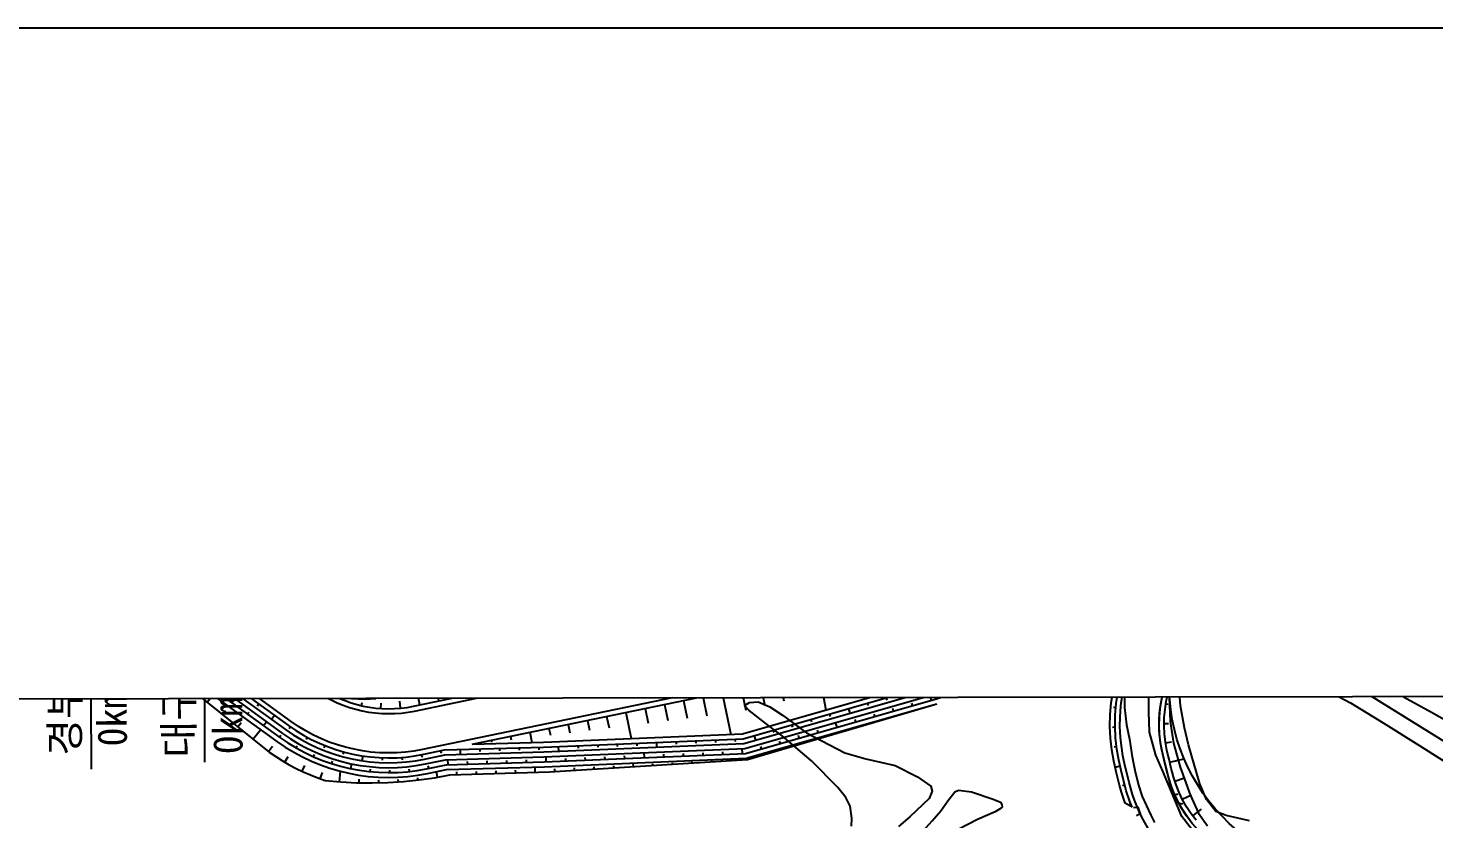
# Model space of a CAD drawing. Header units: millimetres. Extents: x 6886 to 7682, y 1103 to 1809.
# Drawn here: x 7040.1 to 7183.3, y 1538.5 to 1619.1 of the extents above; entities that cross this region are included whole.
import ezdxf
from ezdxf.xclip import XClip

# ---------------------------------------------------------------- set-up
doc = ezdxf.new("R2010")
doc.units = ezdxf.units.MM
doc.header["$LTSCALE"] = 10
doc.header["$MEASUREMENT"] = 0
doc.header["$XCLIPFRAME"] = 2
doc.layers.add('TX-PAPR', color=2, linetype='Continuous', plot=False)
doc.layers.add('TZ-BASE', color=253, linetype='Continuous')
doc.styles.get("Standard").update_dxf_attribs({"font": 'GulimChe.ttf'})

# ---------------------------------------------------------------- blocks, each defined once
blk = doc.blocks.new('JD-FGHFFHHF5RSFGS')
at = {"layer": 'TZ-BASE'}
for p, q in [((71.3, 67.97), (71.14, 119.98)), ((82.84, 68.67), (82.72, 106.87)), ((145.3, 77.78), (146.08, 73.99)), ((106.68, 74.9), (106.23, 77.1)), ((137.46, 76.16), (137.92, 73.97)), ((139.42, 76.57), (139.86, 74.45)), ((141.38, 76.97), (141.8, 74.93)), ((83.07, 74.79), (83.36, 75.14)), ((85.56, 74.72), (85.71, 74.93)), ((88.31, 74.6), (88.16, 74.39)), ((96.87, 75.03), (97.07, 75.51)), ((98.78, 74.43), (98.85, 74.76)), ((100.75, 74.14), (100.79, 74.68)), ((102.75, 74.16), (102.68, 74.88)), ((104.72, 74.5), (104.55, 75.34)), ((129.63, 74.54), (129.97, 72.9)), ((131.59, 74.95), (131.96, 73.14)), ((133.55, 75.35), (133.95, 73.39)), ((135.51, 75.76), (136.39, 71.5)), ((150.31, 74.67), (150.38, 74.43)), ((152.23, 75.22), (152.3, 74.98)), ((154.9, 74.43), (154.83, 74.67)), ((156.82, 74.98), (156.68, 75.46)), ((180.7, 74.61), (180.92, 74.58)), ((84.63, 73.53), (84.95, 73.93)), ((87.19, 73.55), (87.33, 73.76)), ((89.93, 73.43), (89.64, 73.02)), ((123.75, 73.33), (124, 72.16)), ((125.71, 73.73), (126.26, 71.08)), ((127.67, 74.14), (127.98, 72.65)), ((144.54, 73.03), (144.61, 72.78)), ((146.46, 73.57), (146.53, 73.33)), ((148.38, 74.12), (148.52, 73.64)), ((149.13, 72.78), (149.06, 73.02)), ((151.05, 73.33), (150.98, 73.57)), ((151.87, 72.99), (151.86, 73.01)), ((152.97, 73.88), (152.91, 74.12)), ((153.79, 73.56), (153.78, 73.57)), ((155.71, 74.12), (155.7, 74.14)), ((175.61, 74.22), (175.35, 74.24)), ((86.19, 72.28), (86.54, 72.72)), ((87.75, 71.03), (88.51, 71.98)), ((88.81, 72.39), (89.1, 72.79)), ((91.55, 72.26), (91.41, 72.05)), ((115.92, 71.71), (116.14, 70.67)), ((117.88, 72.11), (118.02, 71.43)), ((119.84, 72.52), (120.01, 71.67)), ((121.8, 72.92), (122, 71.92)), ((140.69, 71.93), (140.76, 71.69)), ((142.62, 72.48), (142.68, 72.23)), ((145.28, 71.68), (145.21, 71.92)), ((147.21, 72.23), (147.07, 72.71)), ((148.03, 71.86), (148.02, 71.9)), ((149.95, 72.43), (149.94, 72.46)), ((175.52, 72.22), (175.26, 72.21)), ((180.53, 72.62), (180.98, 72.61)), ((89.31, 69.77), (89.72, 70.29)), ((90.43, 71.22), (90.58, 71.42)), ((92.11, 70.13), (92.24, 70.35)), ((93.26, 71.21), (93.14, 70.99)), ((95.07, 70.36), (94.97, 70.13)), ((112, 70.9), (112.04, 70.72)), ((113.96, 71.3), (114.03, 70.96)), ((116.83, 70.19), (116.84, 69.94)), ((118.83, 70.27), (118.85, 69.77)), ((120.83, 70.35), (120.84, 70.1)), ((122.83, 70.44), (122.84, 70.19)), ((124.83, 70.52), (124.84, 70.27)), ((126.82, 70.6), (126.84, 70.35)), ((128.82, 70.69), (128.84, 70.19)), ((130.82, 70.77), (130.83, 70.52)), ((132.82, 70.85), (132.83, 70.6)), ((134.82, 70.94), (134.83, 70.69)), ((136.82, 71.02), (136.83, 70.77)), ((138.77, 71.38), (138.91, 70.89)), ((139.51, 70.03), (139.44, 70.27)), ((141.44, 70.58), (141.37, 70.82)), ((142.28, 70.17), (142.26, 70.23)), ((143.36, 71.13), (143.29, 71.37)), ((144.19, 70.73), (144.18, 70.78)), ((146.11, 71.3), (146.09, 71.39)), ((175.68, 70.23), (175.42, 70.2)), ((180.67, 70.63), (181.27, 70.74)), ((90.97, 68.67), (91.31, 69.25)), ((93.9, 69.23), (94, 69.46)), ((95.76, 68.52), (95.84, 68.76)), ((96.96, 69.73), (96.9, 69.49)), ((98.92, 69.31), (98.84, 68.82)), ((100.91, 69.12), (100.9, 68.87)), ((102.91, 69.16), (102.92, 68.91)), ((104.89, 69.43), (104.93, 69.18)), ((106.85, 69.83), (106.9, 69.58)), ((107.6, 68.42), (107.59, 68.92)), ((108.84, 69.96), (108.85, 69.46)), ((109.6, 68.48), (109.59, 68.73)), ((110.84, 70.01), (110.84, 69.76)), ((111.6, 68.54), (111.59, 68.79)), ((112.83, 70.07), (112.84, 69.82)), ((113.6, 68.6), (113.59, 68.84)), ((114.83, 70.13), (114.84, 69.88)), ((115.6, 68.65), (115.59, 68.9)), ((117.6, 68.72), (117.58, 69.21)), ((119.59, 68.8), (119.58, 69.05)), ((121.59, 68.88), (121.58, 69.13)), ((123.59, 68.97), (123.58, 69.22)), ((125.59, 69.05), (125.58, 69.3)), ((127.59, 69.13), (127.57, 69.63)), ((129.59, 69.22), (129.58, 69.47)), ((131.58, 69.3), (131.57, 69.55)), ((132.46, 68.59), (132.46, 68.71)), ((133.58, 69.38), (133.57, 69.63)), ((134.46, 68.71), (134.45, 68.82)), ((135.58, 69.47), (135.57, 69.72)), ((136.46, 68.84), (136.45, 69)), ((137.58, 69.55), (137.56, 70.05)), ((138.44, 69.04), (138.42, 69.11)), ((140.36, 69.6), (140.34, 69.67)), ((181.09, 68.67), (182.54, 69.02)), ((92.74, 67.74), (93.02, 68.34)), ((94.59, 66.98), (94.81, 67.61)), ((96.56, 66.67), (96.64, 67.74)), ((97.7, 68.01), (97.8, 68.5)), ((99.67, 67.7), (99.7, 67.95)), ((101.67, 67.61), (101.67, 67.86)), ((103.67, 67.72), (103.64, 67.97)), ((105.64, 68.05), (105.59, 68.29)), ((106.52, 67.14), (106.42, 67.7)), ((108.5, 67.4), (108.49, 67.67)), ((110.5, 67.46), (110.49, 67.73)), ((112.49, 67.53), (112.49, 67.79)), ((114.49, 67.59), (114.48, 67.86)), ((116.49, 67.65), (116.48, 68.18)), ((118.49, 67.73), (118.47, 67.99)), ((120.49, 67.86), (120.47, 68.09)), ((122.48, 67.98), (122.47, 68.2)), ((124.48, 68.1), (124.47, 68.3)), ((126.48, 68.22), (126.45, 68.58)), ((128.47, 68.35), (128.46, 68.51)), ((130.47, 68.47), (130.46, 68.61)), ((176.05, 68.27), (175.54, 68.14)), ((98.55, 66.57), (98.56, 66.95)), ((100.55, 66.56), (100.55, 66.85)), ((102.55, 66.66), (102.53, 66.89)), ((104.54, 66.85), (104.51, 67.09)), ((176.52, 66.32), (176.27, 66.26)), ((181.61, 66.74), (182.49, 67.03)), ((177.12, 64.42), (176.99, 64.36)), ((182.37, 64.9), (183.32, 65.35)), ((183.43, 63.2), (184.31, 63.87))]:
    blk.add_line(p, q, dxfattribs=at)
for points in [[(73.16, 130), (73.21, 97.65, 0.240753), (78.61, 87.12), (93.97, 76.06, 0.210037), (104.2, 73.88), (189.26, 91.47), (180.95, 85.67), (105.01, 69.96, -0.210037), (91.64, 72.81), (76.28, 83.88, -0.240753), (69.21, 97.64), (69.16, 130)], [(73.7, 104), (73.71, 97.65, 0.240753), (78.91, 87.53), (94.27, 76.47, 0.210037), (104.1, 74.37), (175.81, 89.2)], [(68.7, 102.83), (68.71, 97.64, 0.240753), (75.98, 83.47), (91.34, 72.41, 0.210037), (105.12, 69.47), (107.23, 69.91), (117.33, 70.21), (137.65, 71.05), (157, 76.59), (171.35, 81.45), (175.93, 83.54)], [(180.36, -56.9), (180.45, -52.97, 0.058731), (179.84, -46.45), (177.62, -36.09, -0.180519), (181.89, -7.03), (195.13, 17.02, 0.345636), (189.54, 51.14), (181.99, 58.08, -0.148605), (176.97, 66.6), (176.5, 68.54, -0.375709), (186.86, 88.39), (205.09, 95.48, -0.152658), (236.05, 97.59), (337.4, 73.32, -0.01357)], [(199.26, 94.28), (204.73, 96.41, -0.152658), (236.28, 98.56), (337.63, 74.3, -0.01357), (348.28, 71.44), (350.19, 70.87), (351.27, 70.55), (405.98, 54.27), (407.91, 53.68), (409.85, 53.07), (411.78, 52.45), (413.7, 51.8), (414.44, 51.55), (534.38, 10.05), (541.67, 7.53, -0.046142), (550.56, 3.5), (558.63, -1.09)], [(81.34, 96.44, 0.136023), (82.74, 91.36), (84.31, 88.96), (95, 77.08, 0.096718), (97.82, 75.14, 0.170578), (107.09, 77.65), (114.68, 83.45), (134.73, 85.27), (154.8, 86.99), (175.81, 89.2)], [(184.36, -56.99), (184.45, -53.07, 0.058731), (183.75, -45.61), (181.53, -35.25, -0.180519), (185.4, -8.96), (198.64, 15.09, 0.345636), (192.25, 54.09), (184.7, 61.03, -0.148605), (180.85, 67.54), (180.38, 69.48, -0.375709), (188.31, 84.66), (206.54, 91.75, -0.152658), (235.12, 93.7), (336.47, 69.43, -0.01357)], [(76.82, 82.25), (91.05, 72, 0.210037), (105.22, 68.98), (107.28, 69.41), (117.35, 69.71), (137.73, 70.56), (157.15, 76.11), (171.54, 80.99), (176.07, 83.18)], [(75.83, 81.74), (90.47, 71.19, 0.210037), (105.42, 68), (107.4, 68.41), (117.39, 68.71), (137.89, 69.56), (157.45, 75.16), (171.92, 80.06), (176.39, 82.23)], [(76.52, 81.85), (90.76, 71.6, 0.210037), (105.32, 68.49), (107.34, 68.91), (117.36, 69.21), (137.81, 70.06), (157.3, 75.63), (171.73, 80.53), (175.95, 82.57)], [(75.53, 81.33), (90.18, 70.79, 0.210037), (105.52, 67.51), (107.46, 67.91), (117.41, 68.21), (137.97, 69.07), (157.36, 74.61)], [(75.53, 81.33), (77.39, 79.35), (89.4, 69.7, 0.077163), (95.09, 66.81, 0.078697), (107.79, 67.38), (117.94, 67.7), (138.11, 68.94), (157.36, 74.61)], [(199.73, 44.94, 0.271336), (194.09, 56.1), (187.94, 61.75, -0.217812), (181.04, 76.08)]]:
    blk.add_lwpolyline(points, format="xyb", dxfattribs=at)
for points in [[(71.12, 123.98), (72.12, 123.98), (73.13, 123.98), (74.13, 123.98), (75.14, 123.98), (76.14, 123.98), (77.14, 123.98), (78.15, 123.97), (79.15, 123.97), (80.16, 123.96), (81.16, 123.96), (82.16, 123.95), (83.17, 123.94), (84.17, 123.93), (85.18, 123.92), (86.18, 123.91), (87.18, 123.9), (88.19, 123.89), (89.19, 123.87), (90.2, 123.86), (91.2, 123.84), (92.2, 123.82), (93.21, 123.8), (94.21, 123.78), (95.21, 123.76), (96.22, 123.74), (97.22, 123.72), (98.23, 123.7), (99.23, 123.67), (100.23, 123.65), (101.24, 123.62), (102.24, 123.59), (103.24, 123.57), (104.25, 123.54), (105.25, 123.51), (106.25, 123.47), (107.26, 123.44), (108.26, 123.41), (109.26, 123.37), (110.27, 123.34), (111.27, 123.3), (112.27, 123.27), (113.28, 123.23), (114.28, 123.19), (115.28, 123.15), (116.29, 123.11), (117.29, 123.06), (118.29, 123.02), (119.3, 122.98), (120.3, 122.93), (121.3, 122.88), (122.31, 122.84), (123.31, 122.79), (124.31, 122.74), (125.31, 122.69), (126.32, 122.64), (127.32, 122.59), (128.32, 122.53), (129.32, 122.48), (130.33, 122.42), (131.33, 122.37), (132.33, 122.31), (133.33, 122.25), (134.34, 122.19), (135.34, 122.13), (136.34, 122.07), (137.34, 122.01), (138.34, 121.94), (139.35, 121.88), (140.35, 121.81), (141.35, 121.75), (142.35, 121.68), (143.35, 121.61), (144.35, 121.54), (145.36, 121.47), (146.36, 121.4), (147.36, 121.33), (148.36, 121.25), (149.36, 121.18), (150.36, 121.11), (151.36, 121.03), (152.37, 120.95), (153.37, 120.87), (154.37, 120.79), (155.37, 120.71), (156.37, 120.63), (157.37, 120.55), (158.37, 120.47), (159.37, 120.38), (160.37, 120.3), (161.37, 120.21), (162.37, 120.12), (163.37, 120.03), (164.37, 119.95), (165.37, 119.85), (166.37, 119.76), (167.37, 119.67), (168.37, 119.58), (169.37, 119.48), (170.37, 119.39), (171.37, 119.29), (172.37, 119.19), (173.37, 119.1), (174.37, 119), (175.36, 118.9), (176.36, 118.8), (177.36, 118.69), (178.36, 118.59), (179.36, 118.49), (180.36, 118.38), (181.36, 118.27), (182.35, 118.17), (183.35, 118.06), (184.35, 117.95), (185.35, 117.84), (186.35, 117.73), (187.34, 117.62), (188.34, 117.5), (189.34, 117.39), (190.34, 117.27), (191.33, 117.16), (192.33, 117.04), (193.33, 116.92), (194.32, 116.8), (195.32, 116.68), (196.32, 116.56), (197.31, 116.44), (198.31, 116.31), (199.31, 116.19), (200.3, 116.07), (201.3, 115.94), (202.3, 115.81), (203.29, 115.68), (204.29, 115.55), (205.28, 115.42), (206.28, 115.29), (207.27, 115.16), (208.27, 115.03)], [(209.31, 110.91), (199.92, 112.18), (191.65, 113.17), (183.9, 114.07), (176.45, 114.91), (168.26, 115.62), (160.11, 116.45), (152.5, 117.04), (144.81, 117.55), (137.64, 118.06), (130.86, 118.44), (122.35, 118.9), (116.28, 119.14), (109.53, 119.47), (101.57, 119.79), (93.54, 119.93), (84.4, 120.01), (75.76, 119.99), (67.27, 120.03), (58.19, 119.91)], [(71.14, 119.98), (72.14, 119.98), (73.14, 119.98), (74.14, 119.98), (75.14, 119.98), (76.14, 119.97), (77.14, 119.97), (78.14, 119.96), (79.13, 119.96), (80.13, 119.95), (81.13, 119.94), (82.13, 119.92), (83.13, 119.91), (84.13, 119.9), (85.13, 119.88), (86.13, 119.86), (87.13, 119.84), (88.13, 119.82), (89.13, 119.8), (90.13, 119.78), (91.13, 119.75), (92.13, 119.73), (93.13, 119.7), (94.13, 119.67), (95.13, 119.64), (96.13, 119.61), (97.13, 119.58), (98.13, 119.54), (99.13, 119.51), (100.13, 119.47), (101.13, 119.43), (102.13, 119.39), (103.13, 119.35), (104.13, 119.31), (105.12, 119.26), (106.12, 119.21), (107.12, 119.17), (108.12, 119.12), (109.12, 119.07), (110.12, 119.02), (111.12, 118.96), (112.12, 118.91), (113.11, 118.85), (114.11, 118.8), (115.11, 118.74), (116.11, 118.68), (117.11, 118.62), (118.1, 118.55), (119.1, 118.49), (120.1, 118.42), (121.1, 118.36), (122.1, 118.29), (123.09, 118.22), (124.09, 118.14), (125.09, 118.07), (126.09, 118), (127.08, 117.92), (128.08, 117.84), (129.08, 117.77), (130.07, 117.69), (131.07, 117.6), (132.07, 117.52), (133.06, 117.44), (134.06, 117.35), (135.06, 117.26), (136.05, 117.18), (137.05, 117.09), (138.04, 116.99), (139.04, 116.9), (140.03, 116.81), (141.03, 116.71), (142.03, 116.61), (143.02, 116.52), (144.02, 116.42), (145.01, 116.31), (146, 116.21), (147, 116.11), (147.99, 116), (148.99, 115.9), (149.98, 115.79), (150.98, 115.68), (151.97, 115.57), (152.96, 115.45), (153.96, 115.34), (154.95, 115.22), (155.94, 115.11), (156.94, 114.99), (157.93, 114.87), (158.92, 114.75), (159.91, 114.62), (160.91, 114.5), (161.9, 114.38), (162.89, 114.25), (163.88, 114.12), (164.87, 113.99), (165.87, 113.86), (166.86, 113.73), (167.85, 113.59), (168.84, 113.46), (169.83, 113.32), (170.82, 113.18), (171.81, 113.04), (172.8, 112.9), (173.79, 112.76), (174.78, 112.62), (175.77, 112.47), (176.76, 112.32), (177.75, 112.18), (178.74, 112.03), (179.72, 111.88), (180.71, 111.72), (181.7, 111.57), (182.69, 111.42), (183.68, 111.26), (184.66, 111.1), (185.65, 110.94), (186.64, 110.78), (187.62, 110.62), (188.61, 110.46), (189.6, 110.29), (190.58, 110.13), (191.57, 109.96), (192.55, 109.79), (193.54, 109.62), (194.53, 109.45), (195.51, 109.27), (196.49, 109.1), (197.48, 108.92), (198.46, 108.74), (199.45, 108.57), (200.43, 108.39), (201.41, 108.2), (202.4, 108.02), (203.38, 107.84), (204.36, 107.65), (205.35, 107.46), (206.33, 107.27), (207.31, 107.08), (208.29, 106.89)], [(71.14, 119.98), (72.14, 119.98), (73.14, 119.98), (74.14, 119.98), (75.14, 119.98), (76.14, 119.98), (77.14, 119.98), (78.14, 119.97), (79.13, 119.97), (80.13, 119.96), (81.13, 119.96), (82.13, 119.95), (83.13, 119.94), (84.13, 119.93), (85.13, 119.92), (86.13, 119.91), (87.13, 119.9), (88.13, 119.89), (89.13, 119.87), (90.13, 119.86), (91.13, 119.84), (92.13, 119.82), (93.13, 119.8), (94.13, 119.79), (95.13, 119.77), (96.13, 119.74), (97.13, 119.72), (98.13, 119.7), (99.13, 119.67), (100.13, 119.65), (101.13, 119.62), (102.13, 119.6), (103.13, 119.57), (104.13, 119.54), (105.13, 119.51), (106.13, 119.48), (107.13, 119.44), (108.13, 119.41), (109.13, 119.38), (110.13, 119.34), (111.13, 119.31), (112.13, 119.27), (113.13, 119.23), (114.12, 119.19), (115.12, 119.15), (116.12, 119.11), (117.12, 119.07), (118.12, 119.02), (119.12, 118.98), (120.12, 118.94), (121.12, 118.89), (122.12, 118.84), (123.12, 118.79), (124.11, 118.74), (125.11, 118.69), (126.11, 118.64), (127.11, 118.59), (128.11, 118.54), (129.11, 118.48), (130.11, 118.43), (131.1, 118.37), (132.1, 118.32), (133.1, 118.26), (134.1, 118.2), (135.1, 118.14), (136.1, 118.08), (137.09, 118.01), (138.09, 117.95), (139.09, 117.89), (140.09, 117.82), (141.09, 117.76), (142.08, 117.69), (143.08, 117.62), (144.08, 117.55), (145.08, 117.48), (146.07, 117.41), (147.07, 117.34), (148.07, 117.27), (149.07, 117.19), (150.06, 117.12), (151.06, 117.04), (152.06, 116.96), (153.05, 116.89), (154.05, 116.81), (155.05, 116.73), (156.04, 116.65), (157.04, 116.56), (158.04, 116.48), (159.03, 116.4), (160.03, 116.31), (161.03, 116.23), (162.02, 116.14), (163.02, 116.05), (164.01, 115.96), (165.01, 115.87), (166.01, 115.78), (167, 115.69), (168, 115.6), (168.99, 115.5), (169.99, 115.41), (170.98, 115.31), (171.98, 115.21), (172.98, 115.12), (173.97, 115.02), (174.97, 114.92), (175.96, 114.82), (176.95, 114.71), (177.95, 114.61), (178.94, 114.51), (179.94, 114.4), (180.93, 114.3), (181.93, 114.19), (182.92, 114.08), (183.92, 113.97), (184.91, 113.86), (185.9, 113.75), (186.9, 113.64), (187.89, 113.53), (188.88, 113.41), (189.88, 113.3), (190.87, 113.18), (191.86, 113.07), (192.86, 112.95), (193.85, 112.83), (194.84, 112.71), (195.84, 112.59), (196.83, 112.47), (197.82, 112.34), (198.81, 112.22), (199.8, 112.1), (200.8, 111.97), (201.79, 111.84), (202.78, 111.72), (203.77, 111.59), (204.76, 111.46), (205.76, 111.33), (206.75, 111.2), (207.74, 111.06), (208.73, 110.93)], [(60.66, 115.74), (67.75, 115.86), (76.15, 115.78), (83.22, 115.82), (91.14, 115.7), (98.81, 115.57), (107.37, 115.31), (113.4, 115.04), (120.97, 114.8), (128.15, 114.34), (135.75, 114.01), (142.54, 113.46), (149.19, 112.98), (155.74, 112.51), (161.74, 111.99), (166.84, 111.47), (173.44, 110.91), (179.03, 110.36), (184.51, 109.77), (189.6, 109.16), (195, 108.49), (200.46, 107.82), (206.45, 107.01), (212.79, 106.19)], [(71.15, 115.71), (72.15, 115.71), (73.15, 115.71), (74.15, 115.71), (75.15, 115.71), (76.15, 115.7), (77.15, 115.7), (78.15, 115.69), (79.15, 115.69), (80.15, 115.68), (81.15, 115.67), (82.15, 115.66), (83.15, 115.64), (84.15, 115.63), (85.15, 115.61), (86.15, 115.59), (87.15, 115.57), (88.15, 115.55), (89.15, 115.53), (90.15, 115.51), (91.15, 115.48), (92.15, 115.46), (93.15, 115.43), (94.15, 115.4), (95.15, 115.37), (96.14, 115.34), (97.14, 115.31), (98.14, 115.27), (99.14, 115.23), (100.14, 115.2), (101.14, 115.16), (102.14, 115.12), (103.14, 115.08), (104.14, 115.03), (105.14, 114.99), (106.14, 114.94), (107.14, 114.89), (108.13, 114.84), (109.13, 114.79), (110.13, 114.74), (111.13, 114.69), (112.13, 114.63), (113.13, 114.58), (114.13, 114.52), (115.12, 114.46), (116.12, 114.4), (117.12, 114.34), (118.12, 114.28), (119.12, 114.21), (120.11, 114.14), (121.11, 114.08), (122.11, 114.01), (123.11, 113.94), (124.1, 113.86), (125.1, 113.79), (126.1, 113.72), (127.1, 113.64), (128.09, 113.56), (129.09, 113.48), (130.09, 113.4), (131.08, 113.32), (132.08, 113.24), (133.08, 113.15), (134.07, 113.07), (135.07, 112.98), (136.06, 112.89), (137.06, 112.8), (138.06, 112.71), (139.05, 112.61), (140.05, 112.52), (141.04, 112.42), (142.04, 112.33), (143.03, 112.23), (144.03, 112.13), (145.02, 112.02), (146.02, 111.92), (147.01, 111.82), (148.01, 111.71), (149, 111.6), (149.99, 111.49), (150.99, 111.38), (151.98, 111.27), (152.98, 111.16), (153.97, 111.04), (154.96, 110.93), (155.95, 110.81), (156.95, 110.69), (157.94, 110.57), (158.93, 110.45), (159.93, 110.32), (160.92, 110.2), (161.91, 110.07), (162.9, 109.95), (163.89, 109.82), (164.88, 109.69), (165.88, 109.55), (166.87, 109.42), (167.86, 109.29), (168.85, 109.15), (169.84, 109.01), (170.83, 108.87), (171.82, 108.73), (172.81, 108.59), (173.8, 108.45), (174.79, 108.3), (175.78, 108.16), (176.77, 108.01), (177.76, 107.86), (178.74, 107.71), (179.73, 107.56), (180.72, 107.41), (181.71, 107.25), (182.7, 107.1), (183.68, 106.94), (184.67, 106.78), (185.66, 106.62), (186.65, 106.46), (187.63, 106.3), (188.62, 106.13), (189.6, 105.97), (190.59, 105.8), (191.58, 105.63), (192.56, 105.46), (193.55, 105.29), (194.53, 105.12), (195.52, 104.94), (196.5, 104.77), (197.49, 104.59), (198.47, 104.41), (199.45, 104.23), (200.44, 104.05), (201.42, 103.87), (202.4, 103.68), (203.39, 103.5), (204.37, 103.31), (205.35, 103.12), (206.33, 102.93), (207.31, 102.74), (208.29, 102.55)], [(71.15, 115.71), (72.15, 115.71), (73.15, 115.71), (74.15, 115.71), (75.15, 115.71), (76.15, 115.71), (77.15, 115.71), (78.15, 115.7), (79.15, 115.7), (80.15, 115.69), (81.15, 115.69), (82.15, 115.68), (83.15, 115.67), (84.15, 115.66), (85.15, 115.65), (86.15, 115.64), (87.15, 115.63), (88.15, 115.62), (89.15, 115.6), (90.15, 115.59), (91.15, 115.57), (92.15, 115.55), (93.15, 115.53), (94.15, 115.52), (95.15, 115.49), (96.15, 115.47), (97.15, 115.45), (98.15, 115.43), (99.15, 115.4), (100.15, 115.38), (101.15, 115.35), (102.15, 115.32), (103.14, 115.3), (104.14, 115.27), (105.14, 115.24), (106.14, 115.2), (107.14, 115.17), (108.14, 115.14), (109.14, 115.1), (110.14, 115.07), (111.14, 115.03), (112.14, 115), (113.14, 114.96), (114.14, 114.92), (115.14, 114.88), (116.14, 114.84), (117.14, 114.79), (118.13, 114.75), (119.13, 114.71), (120.13, 114.66), (121.13, 114.61), (122.13, 114.57), (123.13, 114.52), (124.13, 114.47), (125.13, 114.42), (126.13, 114.37), (127.12, 114.31), (128.12, 114.26), (129.12, 114.21), (130.12, 114.15), (131.12, 114.1), (132.12, 114.04), (133.11, 113.98), (134.11, 113.92), (135.11, 113.86), (136.11, 113.8), (137.11, 113.74), (138.11, 113.67), (139.1, 113.61), (140.1, 113.54), (141.1, 113.48), (142.1, 113.41), (143.09, 113.34), (144.09, 113.27), (145.09, 113.2), (146.09, 113.13), (147.08, 113.06), (148.08, 112.98), (149.08, 112.91), (150.08, 112.83), (151.07, 112.76), (152.07, 112.68), (153.07, 112.6), (154.06, 112.52), (155.06, 112.44), (156.06, 112.36), (157.05, 112.28), (158.05, 112.19), (159.05, 112.11), (160.04, 112.03), (161.04, 111.94), (162.04, 111.85), (163.03, 111.76), (164.03, 111.67), (165.02, 111.58), (166.02, 111.49), (167.01, 111.4), (168.01, 111.31), (169.01, 111.21), (170, 111.12), (171, 111.02), (171.99, 110.92), (172.99, 110.82), (173.98, 110.72), (174.98, 110.62), (175.97, 110.52), (176.97, 110.42), (177.96, 110.32), (178.96, 110.21), (179.95, 110.11), (180.94, 110), (181.94, 109.89), (182.93, 109.79), (183.93, 109.68), (184.92, 109.57), (185.91, 109.46), (186.91, 109.34), (187.9, 109.23), (188.9, 109.12), (189.89, 109), (190.88, 108.88), (191.88, 108.77), (192.87, 108.65), (193.86, 108.53), (194.85, 108.41), (195.85, 108.29), (196.84, 108.17), (197.83, 108.04), (198.82, 107.92), (199.82, 107.79), (200.81, 107.67), (201.8, 107.54), (202.79, 107.41), (203.78, 107.28), (204.77, 107.15), (205.77, 107.02), (206.76, 106.89), (207.75, 106.75), (208.74, 106.62)], [(71.15, 113.83), (76.14, 113.78), (83.21, 113.82), (91.1, 113.7), (98.76, 113.57), (107.29, 113.31), (113.32, 113.05), (120.87, 112.8), (128.04, 112.34), (135.62, 112.02), (142.38, 111.46), (149.04, 110.99), (155.58, 110.52), (161.56, 110), (166.65, 109.48), (173.26, 108.92), (178.82, 108.37), (184.29, 107.78), (189.36, 107.18), (194.75, 106.51), (200.2, 105.84), (206.18, 105.03), (212.51, 104.21)], [(71.16, 112.21), (72.15, 112.21), (73.15, 112.21), (74.14, 112.21), (75.14, 112.21), (76.13, 112.2), (77.13, 112.2), (78.12, 112.19), (79.12, 112.19), (80.11, 112.18), (81.11, 112.17), (82.1, 112.16), (83.1, 112.14), (84.09, 112.13), (85.09, 112.11), (86.08, 112.09), (87.08, 112.08), (88.07, 112.05), (89.07, 112.03), (90.06, 112.01), (91.06, 111.99), (92.05, 111.96), (93.05, 111.93), (94.04, 111.9), (95.04, 111.87), (96.03, 111.84), (97.02, 111.81), (98.02, 111.77), (99.01, 111.74), (100.01, 111.7), (101, 111.66), (102, 111.62), (102.99, 111.58), (103.98, 111.54), (104.98, 111.49), (105.97, 111.45), (106.97, 111.4), (107.96, 111.35), (108.95, 111.3), (109.95, 111.25), (110.94, 111.19), (111.93, 111.14), (112.93, 111.08), (113.92, 111.03), (114.91, 110.97), (115.91, 110.91), (116.9, 110.85), (117.89, 110.78), (118.89, 110.72), (119.88, 110.65), (120.87, 110.58), (121.86, 110.52), (122.86, 110.45), (123.85, 110.37), (124.84, 110.3), (125.83, 110.23), (126.83, 110.15), (127.82, 110.07), (128.81, 109.99), (129.8, 109.91), (130.79, 109.83), (131.78, 109.75), (132.78, 109.67), (133.77, 109.58), (134.76, 109.49), (135.75, 109.4), (136.74, 109.31), (137.73, 109.22), (138.72, 109.13), (139.71, 109.04), (140.7, 108.94), (141.69, 108.84), (142.68, 108.74), (143.67, 108.64), (144.66, 108.54), (145.65, 108.44), (146.64, 108.34), (147.63, 108.23), (148.62, 108.12), (149.61, 108.01), (150.6, 107.9), (151.59, 107.79), (152.58, 107.68), (153.56, 107.57), (154.55, 107.45), (155.54, 107.33), (156.53, 107.21), (157.52, 107.1), (158.5, 106.97), (159.49, 106.85), (160.48, 106.73), (161.47, 106.6), (162.45, 106.47), (163.44, 106.35), (164.43, 106.22), (165.41, 106.09), (166.4, 105.95), (167.38, 105.82), (168.37, 105.68), (169.36, 105.55), (170.34, 105.41), (171.33, 105.27), (172.31, 105.13), (173.3, 104.99), (174.28, 104.84), (175.26, 104.7), (176.25, 104.55), (177.23, 104.4), (178.22, 104.25), (179.2, 104.1), (180.18, 103.95), (181.17, 103.8), (182.15, 103.64), (183.13, 103.48), (184.11, 103.33), (185.1, 103.17), (186.08, 103.01), (187.06, 102.84), (188.04, 102.68), (189.02, 102.51), (190, 102.35), (190.98, 102.18), (191.96, 102.01), (192.94, 101.84), (193.92, 101.67), (194.9, 101.5), (195.88, 101.32), (196.86, 101.14), (197.84, 100.97), (198.82, 100.79), (199.8, 100.61), (200.78, 100.43), (201.76, 100.24), (202.73, 100.06), (203.71, 99.87), (204.69, 99.68), (205.66, 99.5), (206.64, 99.31), (207.62, 99.11), (208.59, 98.92)], [(71.16, 112.21), (72.15, 112.21), (73.15, 112.21), (74.14, 112.21), (75.14, 112.21), (76.13, 112.2), (77.13, 112.2), (78.12, 112.19), (79.12, 112.19), (80.11, 112.18), (81.11, 112.17), (82.1, 112.16), (83.1, 112.14), (84.09, 112.13), (85.09, 112.11), (86.08, 112.09), (87.08, 112.08), (88.07, 112.05), (89.07, 112.03), (90.06, 112.01), (91.06, 111.99), (92.05, 111.96), (93.05, 111.93), (94.04, 111.9), (95.04, 111.87), (96.03, 111.84), (97.02, 111.81), (98.02, 111.77), (99.01, 111.74), (100.01, 111.7), (101, 111.66), (102, 111.62), (102.99, 111.58), (103.98, 111.54), (104.98, 111.49), (105.97, 111.45), (106.97, 111.4), (107.96, 111.35), (108.95, 111.3), (109.95, 111.25), (110.94, 111.19), (111.93, 111.14), (112.93, 111.08), (113.92, 111.03), (114.91, 110.97), (115.91, 110.91), (116.9, 110.85), (117.89, 110.78), (118.89, 110.72), (119.88, 110.65), (120.87, 110.58), (121.86, 110.52), (122.86, 110.45), (123.85, 110.37), (124.84, 110.3), (125.83, 110.23), (126.83, 110.15), (127.82, 110.07), (128.81, 109.99), (129.8, 109.91), (130.79, 109.83), (131.78, 109.75), (132.78, 109.67), (133.77, 109.58), (134.76, 109.49), (135.75, 109.4), (136.74, 109.31), (137.73, 109.22), (138.72, 109.13), (139.71, 109.04), (140.7, 108.94), (141.69, 108.84), (142.68, 108.74), (143.67, 108.64), (144.66, 108.54), (145.65, 108.44), (146.64, 108.34), (147.63, 108.23), (148.62, 108.12), (149.61, 108.01), (150.6, 107.9), (151.59, 107.79), (152.58, 107.68), (153.56, 107.57), (154.55, 107.45), (155.54, 107.33), (156.53, 107.21), (157.52, 107.1), (158.5, 106.97), (159.49, 106.85), (160.48, 106.73), (161.47, 106.6), (162.45, 106.47), (163.44, 106.35), (164.43, 106.22), (165.41, 106.09), (166.4, 105.95), (167.38, 105.82), (168.37, 105.68), (169.36, 105.55), (170.34, 105.41), (171.33, 105.27), (172.31, 105.13), (173.3, 104.99), (174.28, 104.84), (175.26, 104.7), (176.25, 104.55), (177.23, 104.4), (178.22, 104.25), (179.2, 104.1), (180.18, 103.95), (181.17, 103.8), (182.15, 103.64), (183.13, 103.48), (184.11, 103.33), (185.1, 103.17), (186.08, 103.01), (187.06, 102.84), (188.04, 102.68), (189.02, 102.51), (190, 102.35), (190.98, 102.18), (191.96, 102.01), (192.94, 101.84), (193.92, 101.67), (194.9, 101.5), (195.88, 101.32), (196.86, 101.14), (197.84, 100.97), (198.82, 100.79), (199.8, 100.61), (200.78, 100.43), (201.76, 100.24), (202.73, 100.06), (203.71, 99.87), (204.69, 99.68), (205.66, 99.5), (206.64, 99.31), (207.62, 99.11), (208.59, 98.92)], [(183.38, 62.43), (182.86, 63.12), (182.38, 63.85), (181.96, 64.6), (181.58, 65.39), (181.26, 66.19), (180.99, 67.03), (180.85, 67.56), (180.77, 67.9), (180.53, 68.87), (180.39, 69.47), (180.32, 69.78), (180.16, 70.65), (180.06, 71.51), (180.02, 72.38), (180.04, 73.24), (180.11, 74.11), (180.25, 74.96), (180.44, 75.81), (180.68, 76.64), (180.98, 77.45), (181.34, 78.24), (181.74, 79.01), (182.2, 79.74), (182.7, 80.45), (183.25, 81.12), (183.84, 81.75), (184.48, 82.34), (185.15, 82.89), (185.86, 83.39), (186.6, 83.84), (187.36, 84.25), (188.18, 84.61), (188.31, 84.66), (189.06, 84.95), (189.99, 85.31), (190.93, 85.68), (191.86, 86.04), (192.79, 86.4), (193.72, 86.76), (194.65, 87.13), (195.59, 87.49), (196.52, 87.85), (197.45, 88.22), (198.38, 88.58), (199.31, 88.94), (200.25, 89.3), (201.18, 89.67), (201.5, 89.79)], [(110.05, 70.49), (177.72, 84.49)], [(110.05, 70.49), (117.32, 70.71), (137.57, 71.55), (156.85, 77.06), (175.93, 83.54), (177.72, 84.49)], [(183.77, 62.75), (183.27, 63.41), (182.81, 64.11), (182.4, 64.83), (182.04, 65.59), (181.73, 66.36), (181.47, 67.17), (181.33, 67.68), (181.25, 68.02), (181.02, 68.99), (180.87, 69.58), (180.81, 69.88), (180.65, 70.72), (180.56, 71.55), (180.52, 72.38), (180.54, 73.22), (180.61, 74.05), (180.74, 74.87), (180.92, 75.68), (181.16, 76.48), (181.45, 77.26), (181.79, 78.02), (182.18, 78.76), (182.61, 79.47), (183.1, 80.15), (183.63, 80.79), (184.2, 81.4), (184.81, 81.96), (185.45, 82.49), (186.13, 82.97), (186.84, 83.41), (187.58, 83.8), (188.37, 84.15)], [(177.26, 64.08), (176.54, 64.49), (176.17, 65.61), (175.98, 66.33), (175.89, 66.72), (175.65, 67.69), (175.5, 68.32), (175.4, 68.77), (175.19, 69.92), (175.06, 71.11), (175, 72.31), (175.02, 73.51), (175.13, 74.71), (175.31, 75.9), (175.58, 77.07), (175.92, 78.22), (176.33, 79.35), (176.82, 80.44), (177.98, 81.48)], [(177.26, 64.08), (177.03, 64.66), (176.67, 65.76), (176.49, 66.45), (176.39, 66.84), (176.16, 67.81), (176.01, 68.44), (175.91, 68.87), (175.7, 70), (175.57, 71.15), (175.52, 72.32), (175.54, 73.49), (175.64, 74.65), (175.82, 75.8), (176.08, 76.94), (176.41, 78.06), (176.81, 79.15), (177.29, 80.22), (177.94, 81.44)]]:
    blk.add_lwpolyline(points, dxfattribs=at)
for points, elevation in [([(208.72, 78.55), (204.66, 80.8), (201.65, 82.09), (198.05, 83.4), (195.25, 84.21), (193.17, 84.58), (192.1, 84.65), (190.95, 84.7), (190.4, 84.64), (189.98, 84.54), (189.66, 84.42), (189.52, 84.3), (189.42, 84.18), (189.4, 84.04), (189.44, 83.83), (189.62, 83.6), (189.95, 83.31), (191.89, 82.15), (201.84, 77.02), (207.76, 73.76), (217.66, 68.17)], 53), ([(211.61, 69.19), (200.03, 76.37), (197.34, 77.92), (193.71, 79.62), (188.56, 81.71), (186.58, 82.33), (185.53, 82.44), (184.68, 82.25), (183.7, 81.76), (182.76, 81.04), (182.07, 80.2), (181.51, 79.03), (181.14, 77.73), (181.01, 76.13), (181.14, 72.81), (181.46, 70.62), (182.14, 68.15), (183.16, 65.33), (184.03, 63.47), (184.93, 62.19)], 52)]:
    blk.add_lwpolyline(points, dxfattribs=dict(at, elevation=elevation))
for points in [[(127.46, 97.18, 55.03), (132.35, 95.91, 55.01), (136.26, 95.29, 55), (139.68, 94.86, 55.04), (144.62, 94.22, 55.37), (148.5, 93.75, 55.44), (152.16, 93.4, 55.46), (156.42, 93.19, 55.47), (160.66, 92.78, 55.12), (164.96, 92.25, 54.94), (168.93, 91.89, 54.74), (172.72, 91.41, 54.61), (175.5, 91.13, 54.24), (178, 90.65, 54.03), (179.89, 90.12, 53.72), (181.21, 89.54, 53.47), (181.8, 89.04, 53.24), (182.3, 88.46, 53.1), (182.5, 88, 53.02), (182.5, 87.43, 52.99), (182.41, 87.07, 52.93), (182.02, 86.62, 52.92), (181.3, 86, 52.87), (180.61, 85.35, 52.87), (179.84, 84.6, 52.87), (179.22, 83.9, 52.87), (178.54, 82.99, 52.87), (178.07, 81.97, 52.87), (177.6, 80.56, 52.88), (177.17, 79.2, 52.88), (176.69, 77.96, 52.88), (176.51, 76.81, 52.83), (176.48, 75.62, 52.81), (176.5, 74.25, 52.79), (176.7, 72.46, 52.75), (176.98, 71, 52.73), (177.26, 69.23, 52.73), (177.55, 67.86, 52.73), (177.91, 66.34, 52.72), (178.28, 65.17, 52.7), (179.15, 63.26, 52.6), (179.55, 62.52, 52.61)], [(180.38, 67.74, 52.52), (179.69, 69.37, 52.7), (179.03, 71.71, 52.7), (178.96, 73.8, 52.7), (178.98, 75.33, 52.7), (179.12, 76.81, 52.7), (179.4, 78.03, 52.7), (180.17, 80.05, 52.7), (181.39, 82.61, 52.72), (183.49, 84.45, 52.88), (185.29, 85.47, 52.96), (186.53, 86.1, 52.97), (188.09, 86.81, 52.96), (189.96, 87.6, 52.9), (191.85, 88.36, 52.83), (193.68, 89, 52.72), (195.43, 89.56, 52.45), (197.55, 90.37, 52.41), (199.14, 90.95, 52.21), (202.26, 92.5, 51.88), (203.64, 93.07, 51.77), (206.16, 93.89, 51.54), (207.75, 94.36, 51.45), (209.05, 94.71, 51.23)], [(184.5, 85.02, 53.24), (189.58, 84.1, 53.34), (191.37, 83.71, 53.46), (193.13, 83.24, 53.51), (196.73, 82.14, 53.65), (198.37, 81.44, 53.84), (200.64, 80.54, 53.94), (205.31, 78.36, 54.09), (209.88, 75.51, 54.09), (212.15, 73.96, 54.06), (214.48, 72.52, 54.06), (220.36, 68.82, 53.99), (223.49, 67.02, 53.88), (229.24, 64.05, 53.8), (231.49, 62.6, 53.68), (234.11, 60.45, 53.63), (235.06, 59.55, 53.63), (235.82, 58.77, 53.63)], [(189.23, 62.7, 51.26), (186.85, 63.23, 51.34), (185.8, 63.65, 51.34), (184.84, 64.88, 51.33), (184.16, 66.45, 51.32), (182.99, 70.42, 51.32), (182.59, 72.16, 51.3), (182.18, 74.4, 51.23), (182.06, 76.66, 51.23), (182.63, 79.63, 51.23), (183.68, 80.51, 51.23), (184.67, 80.72, 51.23), (187.45, 80.4, 51.23), (189.73, 79.72, 51.23), (192.27, 78.44, 51.23), (199.51, 74.73, 51.23), (202.81, 72.68, 51.23), (206.47, 70.41, 51.23), (212.85, 66.36, 51.23)], [(148.7, 62.15, 53.68), (148.71, 62.95, 53.66), (148.56, 64.18, 53.65), (148.1, 65.07, 53.65), (147.31, 66.08, 53.61), (144.62, 68.79, 53.61), (141.63, 71.36, 53.52), (140.27, 72.38, 53.51), (138.26, 73.92, 53.51), (137.8, 74.45, 53.5), (138.3, 74.74, 53.5), (139.19, 74.83, 53.5), (140.38, 74.29, 53.5), (141.65, 73.45, 53.5), (144.1, 71.67, 53.46), (148, 69.61, 53.34), (150.13, 69.02, 53.34), (153.13, 68.34, 53.31), (155.42, 67.16, 53.32), (156.77, 66.22, 53.31), (156.91, 65.73, 53.26), (156.58, 64.96, 53.27), (154.64, 63.09, 53.27), (153.46, 62.12, 53.43)], [(184.12, -57.04, 62.37), (183.93, -50.62, 62.47), (183.08, -43.59, 62.35), (180.73, -31.97, 61.82), (180.63, -25.61, 61.53), (181.49, -20.08, 61.06), (183.17, -14.73, 60.59), (186.05, -6.99, 59.33), (189.48, -0.3, 58.13), (193.5, 6.82, 57.11), (200.21, 19.89, 53.94), (201.55, 23.68, 53.76), (202.31, 26.76, 53.54), (202.43, 30.42, 53.36), (201.92, 35.32, 53.31), (199.95, 43.13, 53.58), (198.47, 45.81, 53.58), (194.92, 50.57, 53.59), (190.59, 55.02, 53.53), (184.87, 59.83, 52.82), (182.32, 63.15, 52.37), (180.38, 67.74, 52.52)], [(163.33, 63.6, 53.44), (161.52, 62.82, 53.51), (157.57, 60.81, 53.61), (155.98, 59.85, 53.66), (154.86, 59.19, 53.68), (154.01, 58.65, 53.71), (153.74, 58.57, 53.7), (153.78, 59.29, 53.68), (154.86, 60.69, 53.62), (156, 61.69, 53.58), (156.91, 62.69, 53.56), (157.78, 63.71, 53.55), (158.48, 64.73, 53.47), (159.2, 65.65, 53.43), (159.59, 65.82, 53.41), (160.9, 65.66, 53.41), (163.11, 64.91, 53.4), (163.86, 64.59, 53.4), (163.98, 64.35, 53.4), (164.02, 64.1, 53.4), (163.92, 63.99, 53.4), (163.33, 63.6, 53.44)], [(182.42, 64.4, 52.04), (181.94, 64.49, 52.04), (181.6, 65.34, 52.04), (181.9, 65.46, 52.04)], [(177.41, 64.07, 52.03), (177.85, 64.09, 52.03), (178.09, 63.41, 52.03), (177.7, 63.2, 52.03)]]:
    blk.add_polyline3d(points, dxfattribs=at)
for s, p in [('경부하임시선시점', (70.08, 69.32, 0.71)), ('대구임시선시점', (81.68, 69.13, 0.71)), ('0km000.000', (74.9, 70.27, -2.71)), ('0km000.000', (86.68, 69.48, -2.71))]:
    blk.add_text(s, height=3, rotation=90.1831, dxfattribs=at).set_placement(p)

msp = doc.modelspace()

# ---------------------------------------------------------------- linework, layer by layer
at = {"layer": 'TX-PAPR'}
msp.add_lwpolyline([(6885.89, 1103.05), (7681.89, 1103.05), (7681.89, 1619.05), (6885.89, 1619.05)], close=True, dxfattribs=at)
at = {"layer": 'TX-PAPR', "flags": 128}
msp.add_lwpolyline([(6976.58, 1400.62), (7235.32, 1401.05), (7635.22, 1400.66), (7675.22, 1400.66), (7675.36, 1550.66), (7635.36, 1550.66), (7235.27, 1551.05), (6974, 1550.62), (6976.58, 1400.62)], dxfattribs=at)

# ---------------------------------------------------------------- block references
at = {"layer": 'TZ-BASE'}
ref = msp.add_blockref('JD-FGHFFHHF5RSFGS', (6975.29, 1475.62), dxfattribs=at)
XClip(ref).set_block_clipping_path([(1.2904532464, -74.9979808822), (260.0220382386, -74.5728554974), (659.9232409142, -74.9611279262), (699.9238423978, -74.9611632133), (700.0694803054, 75.0388367882), (660.068878978, 75.0388013723), (259.9716238311, 75.4272641526), (-1.2904532465, 74.9979808817)])

doc.saveas('drawing.dxf')
